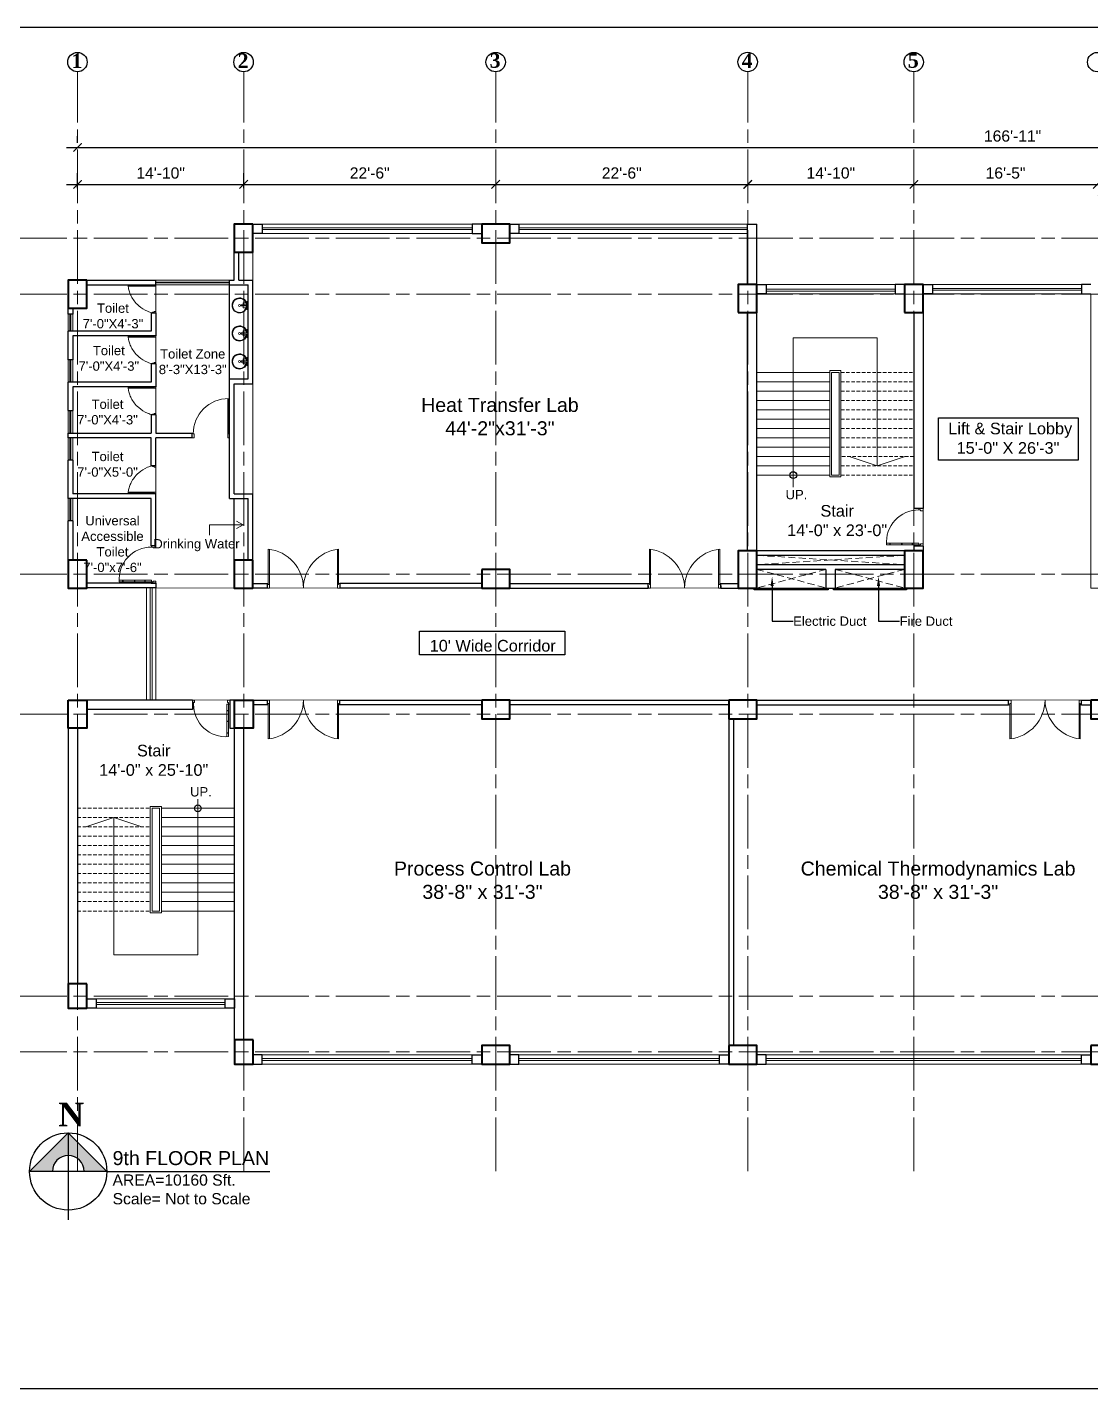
# Model space of a CAD drawing. Header units: inches. Extents: x -12 to 20935469, y -1604 to 24729220.
# Drawn here: x 20887924 to 20889064, y 24703583 to 24705041 of the extents above; entities that cross this region are included whole.
import ezdxf
from ezdxf import colors
from ezdxf.entities.mleader import LeaderData, LeaderLine
from ezdxf.math import Vec2, Vec3

# ---------------------------------------------------------------- set-up
doc = ezdxf.new("R2010")
doc.units = ezdxf.units.IN
doc.header["$LTSCALE"] = 0.03
doc.header["$MEASUREMENT"] = 0
doc.header["$PDMODE"] = 32
doc.header["$PDSIZE"] = 15
doc.linetypes.add('ACAD_ISO08W100', pattern=[36, 24, -3, 6, -3])
doc.linetypes.add('DASHED2', pattern=[0.375, 0.25, -0.125])
for name, color, linetype, lineweight in [('column', 1, 'Continuous', 40), ('Dim Line', 252, 'Continuous', 13), ('Door', 7, 'Continuous', 18), ('Dot', 253, 'Continuous', 0), ('Gas', 21, 'Continuous', 5), ('Glass Line', 252, 'Continuous', 9), ('Grid Line', 252, 'Continuous', 18), ('Hatch', 253, 'Continuous', 15), ('Low Wall', 7, 'Continuous', 30), ('Main Wall', 7, 'Continuous', 30), ('RAIL', 23, 'Continuous', 13), ('STAIR', 46, 'Continuous', 15), ('TOILET FIXTURE', 142, 'Continuous', 5), ('wind.', 150, 'Continuous', 20)]:
    doc.layers.add(name, color=color, linetype=linetype, lineweight=lineweight)
doc.layers.add('TEXT', color=7, linetype='Continuous')
doc.styles.add('2', font='swisscl.ttf')
doc.styles.add('RomanS', font='arial.ttf', dxfattribs={"height": 12})
doc.styles.get("Standard").update_dxf_attribs({"font": 'timesbd.ttf'})
doc.dimstyles.new('Aec_Arch_I', dxfattribs={"dimscale": 96, "dimtxt": 12, "dimasz": 0.09375, "dimexe": 0.125, "dimexo": 0.125, "dimgap": 0.0625, "dimtad": 1, "dimdec": 0, "dimzin": 3, "dimdsep": 46, "dimlunit": 4, "dimtxsty": 'RomanS', "dimblk1": 'ARCHTICK', "dimblk2": 'ARCHTICK', "dimsah": 1, "dimcen": 0.09375, "dimdle": 0.125, "dimadec": 0, "dimazin": 0, "dimtfac": 0.75, "dimtdec": 0, "dimtmove": 2, "dimatfit": 3, "dimldrblk": 'ARCHTICK', "dimfxl": 1, "dimfrac": 1, "dimtolj": 1, "dimtzin": 0, "dimarcsym": 0})

# ---------------------------------------------------------------- blocks, each defined once
blk = doc.blocks.new('_ArchTick')
at = {"color": 0, "linetype": 'ByBlock', "lineweight": 35, "const_width": 0.15}
blk.add_lwpolyline([(-0.5, -0.5), (0.5, 0.5)], dxfattribs=at)
blk = doc.blocks.new('*D14')
at = {"layer": 'Defpoints', "color": 0, "transparency": 16777216}
for p in [(20831126.3, 24724578.2), (20830948.3, 24724562.3), (20831126.3, 24724562.3)]:
    blk.add_point(p, dxfattribs=at)
at = {"layer": 'Dim Line', "color": 0, "lineweight": -2, "transparency": 16777216}
for p, q in [((20830948.3, 24724574.3), (20830948.3, 24724590.2)), ((20831126.3, 24724574.3), (20831126.3, 24724590.2)), ((20830936.3, 24724578.2), (20831138.3, 24724578.2))]:
    blk.add_line(p, q, dxfattribs=at)
at = {"layer": 'Dim Line', "color": 0, "lineweight": -2, "transparency": 16777216, "xscale": 9, "yscale": 9, "zscale": 9, "rotation": 180}
blk.add_blockref('_ArchTick', (20830948.3, 24724578.2), dxfattribs=at)
at = {"layer": 'Dim Line', "color": 0, "lineweight": -2, "transparency": 16777216, "xscale": 9, "yscale": 9, "zscale": 9}
blk.add_blockref('_ArchTick', (20831126.3, 24724578.2), dxfattribs=at)
at = {"layer": 'Dim Line', "color": 0, "transparency": 16777216, "insert": (20831037.3, 24724590.3), "char_height": 12, "attachment_point": 5, "style": 'RomanS'}
blk.add_mtext('\\A1;14\'-10"', dxfattribs=at)
blk = doc.blocks.new('*D7')
at = {"layer": 'Defpoints', "color": 0, "transparency": 16777216}
for p in [(20831396.3, 24724578.2), (20831396.3, 24724578.2), (20831126.3, 24724562.3)]:
    blk.add_point(p, dxfattribs=at)
at = {"layer": 'Dim Line', "color": 0, "lineweight": -2, "transparency": 16777216}
for p, q in [((20831126.3, 24724574.3), (20831126.3, 24724590.2)), ((20831114.3, 24724578.2), (20831408.3, 24724578.2))]:
    blk.add_line(p, q, dxfattribs=at)
at = {"layer": 'Dim Line', "color": 0, "lineweight": -2, "transparency": 16777216, "xscale": 9, "yscale": 9, "zscale": 9, "rotation": 180}
blk.add_blockref('_ArchTick', (20831126.3, 24724578.2), dxfattribs=at)
at = {"layer": 'Dim Line', "color": 0, "lineweight": -2, "transparency": 16777216, "xscale": 9, "yscale": 9, "zscale": 9}
blk.add_blockref('_ArchTick', (20831396.3, 24724578.2), dxfattribs=at)
at = {"layer": 'Dim Line', "color": 0, "transparency": 16777216, "insert": (20831261.3, 24724590.3), "char_height": 12, "attachment_point": 5, "style": 'RomanS'}
blk.add_mtext('\\A1;22\'-6"', dxfattribs=at)
blk = doc.blocks.new('*D8')
at = {"layer": 'Defpoints', "color": 0, "transparency": 16777216}
for p in [(20831396.3, 24724578.2), (20831666.3, 24724578.2), (20831666.3, 24724578.2)]:
    blk.add_point(p, dxfattribs=at)
at = {"layer": 'Dim Line', "color": 0, "lineweight": -2, "transparency": 16777216}
blk.add_line((20831384.3, 24724578.2), (20831678.3, 24724578.2), dxfattribs=at)
at = {"layer": 'Dim Line', "color": 0, "lineweight": -2, "transparency": 16777216, "xscale": 9, "yscale": 9, "zscale": 9, "rotation": 180}
blk.add_blockref('_ArchTick', (20831396.3, 24724578.2), dxfattribs=at)
at = {"layer": 'Dim Line', "color": 0, "lineweight": -2, "transparency": 16777216, "xscale": 9, "yscale": 9, "zscale": 9}
blk.add_blockref('_ArchTick', (20831666.3, 24724578.2), dxfattribs=at)
at = {"layer": 'Dim Line', "color": 0, "transparency": 16777216, "insert": (20831531.3, 24724590.3), "char_height": 12, "attachment_point": 5, "style": 'RomanS'}
blk.add_mtext('\\A1;22\'-6"', dxfattribs=at)
blk = doc.blocks.new('*D9')
at = {"layer": 'Defpoints', "color": 0, "transparency": 16777216}
for p in [(20831666.3, 24724578.2), (20831844.3, 24724578.2), (20831844.3, 24724578.2)]:
    blk.add_point(p, dxfattribs=at)
at = {"layer": 'Dim Line', "color": 0, "lineweight": -2, "transparency": 16777216}
blk.add_line((20831654.3, 24724578.2), (20831856.3, 24724578.2), dxfattribs=at)
at = {"layer": 'Dim Line', "color": 0, "lineweight": -2, "transparency": 16777216, "xscale": 9, "yscale": 9, "zscale": 9, "rotation": 180}
blk.add_blockref('_ArchTick', (20831666.3, 24724578.2), dxfattribs=at)
at = {"layer": 'Dim Line', "color": 0, "lineweight": -2, "transparency": 16777216, "xscale": 9, "yscale": 9, "zscale": 9}
blk.add_blockref('_ArchTick', (20831844.3, 24724578.2), dxfattribs=at)
at = {"layer": 'Dim Line', "color": 0, "transparency": 16777216, "insert": (20831755.3, 24724590.3), "char_height": 12, "attachment_point": 5, "style": 'RomanS'}
blk.add_mtext('\\A1;14\'-10"', dxfattribs=at)
blk = doc.blocks.new('*D21')
at = {"layer": 'Defpoints', "color": 0, "transparency": 16777216}
for p in [(20831844.3, 24724578.2), (20832040.8, 24724578.2), (20832040.8, 24724578.2)]:
    blk.add_point(p, dxfattribs=at)
at = {"layer": 'Dim Line', "color": 0, "lineweight": -2, "transparency": 16777216}
for p, q in [((20831832.3, 24724578.2), (20832052.8, 24724578.2)), ((20831844.3, 24724566.2), (20831844.3, 24724566.2)), ((20832040.8, 24724566.2), (20832040.8, 24724566.2))]:
    blk.add_line(p, q, dxfattribs=at)
at = {"layer": 'Dim Line', "color": 0, "lineweight": -2, "transparency": 16777216, "xscale": 9, "yscale": 9, "zscale": 9, "rotation": 180}
blk.add_blockref('_ArchTick', (20831844.3, 24724578.2), dxfattribs=at)
at = {"layer": 'Dim Line', "color": 0, "lineweight": -2, "transparency": 16777216, "xscale": 9, "yscale": 9, "zscale": 9}
blk.add_blockref('_ArchTick', (20832040.8, 24724578.2), dxfattribs=at)
at = {"layer": 'Dim Line', "color": 0, "transparency": 16777216, "insert": (20831942.5, 24724590.3), "char_height": 12, "attachment_point": 5, "style": 'RomanS'}
blk.add_mtext('\\A1;16\'-5"', dxfattribs=at)
blk = doc.blocks.new('*D22')
at = {"layer": 'Defpoints', "color": 0, "transparency": 16777216}
for p in [(20832040.8, 24724578.2), (20832166.8, 24724578.2), (20832166.8, 24724578.2)]:
    blk.add_point(p, dxfattribs=at)
at = {"layer": 'Dim Line', "color": 0, "lineweight": -2, "transparency": 16777216}
for p, q in [((20832028.8, 24724578.2), (20832178.8, 24724578.2)), ((20832040.8, 24724566.2), (20832040.8, 24724566.2)), ((20832166.8, 24724566.2), (20832166.8, 24724566.2))]:
    blk.add_line(p, q, dxfattribs=at)
at = {"layer": 'Dim Line', "color": 0, "lineweight": -2, "transparency": 16777216, "xscale": 9, "yscale": 9, "zscale": 9, "rotation": 180}
blk.add_blockref('_ArchTick', (20832040.8, 24724578.2), dxfattribs=at)
at = {"layer": 'Dim Line', "color": 0, "lineweight": -2, "transparency": 16777216, "xscale": 9, "yscale": 9, "zscale": 9}
blk.add_blockref('_ArchTick', (20832166.8, 24724578.2), dxfattribs=at)
at = {"layer": 'Dim Line', "color": 0, "transparency": 16777216, "insert": (20832103.8, 24724590.3), "char_height": 12, "attachment_point": 5, "style": 'RomanS'}
blk.add_mtext('\\A1;10\'-6"', dxfattribs=at)
blk = doc.blocks.new('*D13')
at = {"layer": 'Defpoints', "color": 0, "transparency": 16777216}
for p in [(20830948.3, 24724610.7), (20832951.8, 24724617.8), (20832951.8, 24724610.7)]:
    blk.add_point(p, dxfattribs=at)
at = {"layer": 'Dim Line', "color": 0, "lineweight": -2, "transparency": 16777216}
for p, q in [((20830948.3, 24724622.7), (20830948.3, 24724629.8)), ((20832951.8, 24724622.7), (20832951.8, 24724629.8)), ((20830936.3, 24724617.8), (20832963.8, 24724617.8))]:
    blk.add_line(p, q, dxfattribs=at)
at = {"layer": 'Dim Line', "color": 0, "lineweight": -2, "transparency": 16777216, "xscale": 9, "yscale": 9, "zscale": 9, "rotation": 180}
blk.add_blockref('_ArchTick', (20830948.3, 24724617.8), dxfattribs=at)
at = {"layer": 'Dim Line', "color": 0, "lineweight": -2, "transparency": 16777216, "xscale": 9, "yscale": 9, "zscale": 9}
blk.add_blockref('_ArchTick', (20832951.8, 24724617.8), dxfattribs=at)
at = {"layer": 'Dim Line', "color": 0, "transparency": 16777216, "insert": (20831950, 24724629.9), "char_height": 12, "attachment_point": 5, "style": 'RomanS'}
blk.add_mtext('\\A1;166\'-11"', dxfattribs=at)
blk = doc.blocks.new('Door_45')
at = {"layer": 'Door'}
for p, q in [((1.5, 5), (1.5, 44)), ((1.5, 40), (2.2, 40)), ((2.2, 40), (2.2, 39.5)), ((2.2, 39.5), (2.7, 39.5)), ((2.7, 39.5), (2.7, 40)), ((2.7, 40), (3.5, 40)), ((3.5, 44), (3.5, 5)), ((1.5, 25.8), (2.2, 25.8)), ((2.2, 25.8), (2.2, 25.3)), ((2.2, 25.3), (2.7, 25.3)), ((2.7, 25.8), (3.5, 25.8)), ((2.7, 25.3), (2.7, 25.8)), ((0, 0), (0, 5)), ((0, 5), (1.5, 5)), ((1.5, 12.6), (2.2, 12.6)), ((3.5, 5), (1.5, 5)), ((1.5, 5), (1.5, 3)), ((1.5, 3), (2.5, 3)), ((2.2, 12.6), (2.2, 13.1)), ((2.2, 13.1), (2.7, 13.1)), ((2.5, 3), (2.5, 0)), ((2.7, 13.1), (2.7, 12.6)), ((2.7, 12.6), (3.5, 12.6)), ((42.5, 3), (42.5, 0)), ((43.5, 3), (42.5, 3)), ((45, 5), (43.5, 5)), ((43.5, 5), (43.5, 3)), ((45, 0), (45, 5)), ((2.5, 0), (0, 0)), ((42.5, 0), (45, 0))]:
    blk.add_line(p, q, dxfattribs=at)
blk.add_arc((4.7, 5.3), 38.8, 359.6233, 94.6685, dxfattribs=at)
blk = doc.blocks.new('sssss-flat-876')
at = {"layer": 'Door', "linetype": 'Continuous', "ltscale": 3}
blk.add_line((3666.5, 84027.2), (3666.5, 84055.7), dxfattribs=at)
at = {"layer": 'Door', "linetype": 'Continuous', "ltscale": 3, "extrusion": (-7.21527e-09, -3.35624e-18, 1), "elevation": 0}
for points in [[(3666.5, 84057.2), (3666.5, 84055.7), (3668.4, 84055.7), (3668.4, 84056.5), (3670.2, 84056.5), (3670.2, 84057.2)], [(3668.4, 84055.7), (3696.2, 84055.7), (3696.2, 84056.5), (3668.4, 84056.5)]]:
    blk.add_lwpolyline(points, close=True, dxfattribs=at)
at = {"layer": 'Door', "linetype": 'Continuous', "ltscale": 3, "flags": 128}
blk.add_lwpolyline([(3670.2, 84027.2, 0.04096), (3675.5, 84028.9, 0.082496), (3684.9, 84034.8, 0.052187), (3689.7, 84040, 0.043988), (3692.9, 84045, 0.036571), (3694.8, 84049.6, 0.034751), (3695.9, 84054.2, 0.011435), (3696.2, 84055.7)], format="xyb", dxfattribs=at)
at = {"layer": 'Door', "linetype": 'Continuous', "ltscale": 3}
blk.add_lwpolyline([(3666.5, 84027.2), (3666.5, 84028.7), (3668.4, 84028.7), (3668.4, 84027.9), (3670.2, 84027.9), (3670.2, 84027.2)], close=True, dxfattribs=at)
blk = doc.blocks.new('7-flat-72')
at = {"layer": 'Glass Line', "color": 8, "ltscale": 20}
for p, q in [((-64478.7, 376960.5), (-64480.3, 376960.5)), ((-64480.3, 376959.5), (-64480.3, 376960.5)), ((-64480.3, 376959.5), (-64480.3, 376960.5)), ((-64478.7, 376959.5), (-64480.3, 376959.5)), ((-64480.3, 376959.1), (-64480.3, 376959.4)), ((-64478.7, 376959.4), (-64480.3, 376959.4)), ((-64478.7, 376959.1), (-64480.3, 376959.1)), ((-64480.2, 376959.4), (-64480.2, 376959.5)), ((-64480.1, 376959.5), (-64480.1, 376960.5)), ((-64479.9, 376959.5), (-64479.9, 376960.5)), ((-64479.5, 376959.5), (-64479.5, 376960.5)), ((-64479.1, 376959.5), (-64479.1, 376960.5)), ((-64478.9, 376959.5), (-64478.9, 376960.5)), ((-64478.9, 376959.4), (-64478.9, 376959.5)), ((-64478.8, 376959.5), (-64478.8, 376960.5)), ((-64478.7, 376959.5), (-64478.7, 376960.5)), ((-64478.7, 376959.1), (-64478.7, 376959.4)), ((-64475.1, 376959.4), (-64476.9, 376959.4)), ((-64476.9, 376959.1), (-64476.9, 376959.4)), ((-64475.1, 376959.1), (-64476.9, 376959.1)), ((-64476.6, 376959.4), (-64476.6, 376966.6)), ((-64475.5, 376966.6), (-64476.6, 376966.6)), ((-64475.5, 376959.4), (-64475.5, 376966.6)), ((-64475.1, 376959.1), (-64475.1, 376959.4)), ((-64473.3, 376960.5), (-64471.7, 376960.5)), ((-64473.3, 376959.5), (-64473.3, 376960.5)), ((-64473.3, 376959.5), (-64473.3, 376960.5)), ((-64473.3, 376959.5), (-64471.7, 376959.5)), ((-64473.3, 376959.1), (-64473.3, 376959.4)), ((-64473.3, 376959.4), (-64471.7, 376959.4)), ((-64473.3, 376959.1), (-64471.7, 376959.1)), ((-64473.1, 376959.5), (-64473.1, 376960.5)), ((-64473.1, 376959.4), (-64473.1, 376959.5)), ((-64472.9, 376959.5), (-64472.9, 376960.5)), ((-64472.5, 376959.5), (-64472.5, 376960.5)), ((-64472.1, 376959.5), (-64472.1, 376960.5)), ((-64471.9, 376959.5), (-64471.9, 376960.5)), ((-64471.9, 376959.4), (-64471.9, 376959.5)), ((-64471.8, 376959.5), (-64471.8, 376960.5)), ((-64471.7, 376959.5), (-64471.7, 376960.5)), ((-64471.7, 376959.1), (-64471.7, 376959.4))]:
    blk.add_line(p, q, dxfattribs=at)
blk.add_circle((-64476, 376968.4, 0), 1.08, dxfattribs=at)
for radius, start, end in [(8.1, 273.8334, 266.1883), (7.55, 274.115, 265.9068)]:
    blk.add_arc((-64476, 376968.4, 0), radius, start, end, dxfattribs=at)
blk = doc.blocks.new('SFSFSFS-flat-72')
at = {"layer": 'TOILET FIXTURE', "ltscale": 0.2}
blk.add_lwpolyline([(-3918.5, -3608.1), (-3918.5, -3602.7), (-3923.9, -3602.7), (-3923.9, -3608.1)], close=True, dxfattribs=at)
at = {"layer": 'TOILET FIXTURE', "ltscale": 20}
blk.add_blockref('7-flat-72', (60554.8, -380567.2), dxfattribs=at)
blk = doc.blocks.new('$D40')
at = {"layer": 'Door'}
for p, q in [((1, 4), (1, 42)), ((2, 0), (2, 42)), ((1, 5), (0, 5)), ((2, 0), (0, 0)), ((2, 4), (1, 4)), ((39, 4), (38, 4)), ((38, 4), (38, 0)), ((40, 0), (38, 0)), ((40, 5), (39, 5)), ((39, 5), (39, 4))]:
    blk.add_line(p, q, dxfattribs=at)
blk.add_arc((1, 4), 38, 0, 90, dxfattribs=at)
blk = doc.blocks.new('fff')
at = {"layer": 'Grid Line', "color": 252, "linetype": 'ACAD_ISO08W100', "lineweight": 9, "ltscale": 80, "true_color": 0x939598}
for p, q in [((20830948.3, 24723521.1), (20830948.3, 24724698.8)), ((20831126.3, 24723521.1), (20831126.3, 24724698.8)), ((20831396.3, 24723521.1), (20831396.3, 24724698.8)), ((20831666.3, 24723521.1), (20831666.3, 24724698.8)), ((20831844.3, 24723521.1), (20831844.3, 24724698.8)), ((20833096.9, 24724520.6), (20830726.1, 24724520.6)), ((20833096.9, 24724460.6), (20830726.1, 24724460.6)), ((20833096.9, 24724160.7), (20830726.1, 24724160.7)), ((20833096.9, 24724010.7), (20830726.1, 24724010.7)), ((20833096.9, 24723708.7), (20830726.1, 24723708.7)), ((20833096.9, 24723648.8), (20830726.1, 24723648.8))]:
    blk.add_line(p, q, dxfattribs=at)
at = {"layer": 'Dim Line'}
for base, p1, p2, picture, middle in [((20832951.7523, 24724617.8128), (20830948.3088, 24724610.7482), (20832951.7523, 24724610.7482), '*D13', (20831950.0306, 24724629.9397)), ((20831126.3, 24724578.2), (20830948.3, 24724562.3), (20831126.3, 24724562.3), '*D14', (20831037.3, 24724590.3)), ((20831396.3, 24724578.2), (20831126.3, 24724562.3), (20831396.3, 24724578.2), '*D7', (20831261.3, 24724590.3)), ((20831666.3, 24724578.2), (20831396.3, 24724578.2), (20831666.3, 24724578.2), '*D8', (20831531.3, 24724590.3)), ((20831844.3, 24724578.2), (20831666.3, 24724578.2), (20831844.3, 24724578.2), '*D9', (20831755.3, 24724590.3)), ((20832040.7792, 24724578.1666), (20831844.25, 24724578.1666), (20832040.7792, 24724578.1666), '*D21', (20831942.5146, 24724590.2934)), ((20832166.8, 24724578.2), (20832040.8, 24724578.2), (20832166.8, 24724578.2), '*D22', (20832103.8, 24724590.3))]:
    dim = blk.add_linear_dim(base=base, p1=p1, p2=p2, dimstyle='Aec_Arch_I', dxfattribs=at)
    dim.commit()
    dim.dimension.update_dxf_attribs({"geometry": picture, "text_midpoint": middle})

msp = doc.modelspace()

# ---------------------------------------------------------------- hatches: boundary and pattern name
at = {"layer": 'Low Wall'}
h = msp.add_hatch(color=256, dxfattribs=at)
h.paths.add_polyline_path([(20887951.1, 24703815.4), (20887926.7, 24703815.4), (20887968.1, 24703856.8), (20887968.1, 24703832.5, 0.414214)])
h.paths.add_polyline_path([(20887968.1, 24703832.5), (20887968.1, 24703856.8), (20888009.5, 24703815.4), (20887985.2, 24703815.4, 0.414214)])

# ---------------------------------------------------------------- linework, layer by layer
for p, q in [((20888141, 24704664.3), (20888141, 24704765.2)), ((20888146, 24704470.4), (20888146, 24704536.4)), ((20888057, 24704445.6), (20888062, 24704445.6)), ((20888589.4, 24704442.9), (20888589.4, 24704440.4)), ((20888667.4, 24704442.9), (20888667.4, 24704440.4)), ((20888176, 24703930.4), (20888176, 24703930.4)), ((20888451, 24703930.4), (20888451, 24703930.4)), ((20888716, 24703930.4), (20888716, 24703930.4)), ((20887968.1, 24703856.8), (20887968.1, 24703763.5)), ((20888009.5, 24703815.4), (20888184.1, 24703815.4))]:
    msp.add_line(p, q)
for points in [[(20888900.4, 24704622.6), (20889050, 24704622.6), (20889050, 24704577.4), (20888900.4, 24704577.4)], [(20888702.9, 24704440.4), (20888782.2, 24704440.4), (20888782.2, 24704438.4), (20888702.9, 24704438.4)], [(20888787.9, 24704440.4), (20888866.2, 24704440.4), (20888866.2, 24704438.4), (20888787.9, 24704438.4)], [(20888344.6, 24704394.1), (20888500.1, 24704394.1), (20888500.1, 24704368.8), (20888344.6, 24704368.8)]]:
    msp.add_lwpolyline(points, close=True)
msp.add_lwpolyline([(20888009.5, 24703815.5), (20887926.7, 24703815.4)])
for centre, radius in [((20888744.9, 24704561.4), 3.61), ((20888106.9, 24704204.4), 3.61), ((20887968.1, 24703815.4), 41.4)]:
    msp.add_circle(centre, radius)
at = {"layer": 'column', "lineweight": 40, "ltscale": 20}
for points in [[(20888166, 24704830.2), (20888146, 24704830.2), (20888146, 24704800.2), (20888166, 24704800.2)], [(20888411.1, 24704830.2), (20888411.1, 24704810.2), (20888441.1, 24704810.2), (20888441.1, 24704830.2)], [(20887988, 24704770.2), (20887968, 24704770.2), (20887968, 24704740.2), (20887988, 24704740.2)], [(20888685.9, 24704735.4), (20888705.9, 24704735.4), (20888705.9, 24704765.4), (20888685.9, 24704765.4)], [(20888863.9, 24704735.4), (20888883.9, 24704735.4), (20888883.9, 24704765.4), (20888863.9, 24704765.4)], [(20887988, 24704470.4), (20887968, 24704470.4), (20887968, 24704440.4), (20887988, 24704440.4)], [(20888166, 24704470.4), (20888146, 24704470.4), (20888146, 24704440.4), (20888166, 24704440.4)], [(20888685.9, 24704440.4), (20888705.9, 24704440.4), (20888705.9, 24704480.4), (20888685.9, 24704480.4)], [(20888863.9, 24704440.4), (20888883.9, 24704440.4), (20888883.9, 24704480.4), (20888863.9, 24704480.4)], [(20888411.1, 24704460.4), (20888411.1, 24704440.4), (20888441.1, 24704440.4), (20888441.1, 24704460.4)], [(20887968.1, 24704320.4), (20887988.1, 24704320.4), (20887988.1, 24704290.4), (20887968.1, 24704290.4)], [(20888146.1, 24704320.4), (20888166.1, 24704320.4), (20888166.1, 24704290.4), (20888146.1, 24704290.4)], [(20888411.1, 24704320.4), (20888411.1, 24704300.4), (20888441.1, 24704300.4), (20888441.1, 24704320.4)], [(20888676, 24704320.4), (20888676, 24704300.4), (20888706, 24704300.4), (20888706, 24704320.4)], [(20889063.6, 24704320.4), (20889063.6, 24704300.4), (20889093.6, 24704300.4), (20889093.6, 24704320.4)], [(20887988.1, 24704016.3), (20887968.1, 24704016.3), (20887968.1, 24703990.3), (20887988.1, 24703990.3)], [(20888166.1, 24703956.4), (20888146.1, 24703956.4), (20888146.1, 24703930.4), (20888166.1, 24703930.4)], [(20888441.1, 24703930.4), (20888441.1, 24703950.4), (20888411.1, 24703950.4), (20888411.1, 24703930.4)], [(20888676, 24703950.4), (20888676, 24703930.4), (20888706, 24703930.4), (20888706, 24703950.4)], [(20889063.6, 24703950.3), (20889063.6, 24703930.3), (20889093.6, 24703930.3), (20889093.6, 24703950.3)]]:
    msp.add_lwpolyline(points, close=True, dxfattribs=at)
at = {"layer": 'Defpoints'}
msp.add_lwpolyline([(20887723.5, 24705041.1), (20890162.3, 24705041.1), (20890162.3, 24703582.6), (20887723.5, 24703582.6)], close=True, dxfattribs=at)
at = {"layer": 'Door'}
for p, q in [((20888182.4, 24704444.1), (20888182.4, 24704482)), ((20888183.7, 24704440.4), (20888183.7, 24704482)), ((20888256.5, 24704440.4), (20888256.5, 24704482)), ((20888257.8, 24704444.1), (20888257.8, 24704482)), ((20888590.7, 24704444.1), (20888590.7, 24704482)), ((20888592, 24704440.4), (20888592, 24704482)), ((20888664.8, 24704440.4), (20888664.8, 24704482)), ((20888666.1, 24704444.1), (20888666.1, 24704482)), ((20888182.4, 24704445.4), (20888181.1, 24704445.4)), ((20888183.7, 24704440.4), (20888181.1, 24704440.4)), ((20888183.7, 24704444.1), (20888182.4, 24704444.1)), ((20888256.5, 24704444.1), (20888257.8, 24704444.1)), ((20888256.5, 24704440.4), (20888259.1, 24704440.4)), ((20888257.8, 24704445.4), (20888259.1, 24704445.4)), ((20888590.7, 24704445.4), (20888589.4, 24704445.4)), ((20888592, 24704440.4), (20888589.4, 24704440.4)), ((20888592, 24704444.1), (20888590.7, 24704444.1)), ((20888664.8, 24704444.1), (20888666.1, 24704444.1)), ((20888664.8, 24704440.4), (20888667.4, 24704440.4)), ((20888666.1, 24704445.4), (20888667.4, 24704445.4)), ((20888183.7, 24704320.4), (20888181.1, 24704320.4)), ((20888182.4, 24704315.4), (20888181.1, 24704315.4)), ((20888182.4, 24704316.7), (20888182.4, 24704278.8)), ((20888183.7, 24704316.7), (20888182.4, 24704316.7)), ((20888183.7, 24704320.4), (20888183.7, 24704278.8)), ((20888256.5, 24704320.4), (20888256.5, 24704278.8)), ((20888256.5, 24704320.4), (20888259.1, 24704320.4)), ((20888256.5, 24704316.7), (20888257.8, 24704316.7)), ((20888257.8, 24704316.7), (20888257.8, 24704278.8)), ((20888257.8, 24704315.4), (20888259.1, 24704315.4)), ((20888978.2, 24704320.4), (20888975.6, 24704320.4)), ((20888976.9, 24704315.4), (20888975.6, 24704315.4)), ((20888976.9, 24704316.7), (20888976.9, 24704278.8)), ((20888978.2, 24704316.7), (20888976.9, 24704316.7)), ((20888978.2, 24704320.4), (20888978.2, 24704278.8)), ((20889051, 24704320.4), (20889051, 24704278.8)), ((20889051, 24704320.4), (20889053.6, 24704320.4)), ((20889051, 24704316.7), (20889052.3, 24704316.7)), ((20889052.3, 24704316.7), (20889052.3, 24704278.8)), ((20889052.3, 24704315.4), (20889053.6, 24704315.4))]:
    msp.add_line(p, q, dxfattribs=at)
for centre, start, end in [((20888177.8, 24704440), 0.5906, 83.7783), ((20888262.4, 24704440), 96.2217, 179.4094), ((20888586.1, 24704440), 0.5906, 83.7783), ((20888670.6, 24704440), 96.2217, 179.4094), ((20888177.8, 24704320.8), 276.2217, 359.4094), ((20888262.4, 24704320.8), 180.5906, 263.7783), ((20888972.3, 24704320.8), 276.2217, 359.4094), ((20889056.9, 24704320.8), 180.5906, 263.7783)]:
    msp.add_arc(centre, 42.3, start, end, dxfattribs=at)
at = {"layer": 'Dot', "linetype": 'DASHED2', "lineweight": 0, "ltscale": 1000}
for p, q in [((20888705.9, 24704475.4), (20888863.9, 24704465.4)), ((20888863.9, 24704475.4), (20888705.9, 24704465.4)), ((20888779.9, 24704460.4), (20888705.9, 24704440.4)), ((20888705.9, 24704460.4), (20888779.9, 24704440.4)), ((20888789.9, 24704460.4), (20888863.9, 24704440.4)), ((20888863.9, 24704460.4), (20888789.9, 24704440.4))]:
    msp.add_line(p, q, dxfattribs=at)
at = {"layer": 'Gas', "color": 0, "lineweight": 5}
for points in [[(20888795.9, 24704559.4), (20888783.9, 24704559.4), (20888783.9, 24704673.4), (20888795.9, 24704673.4)], [(20888793.9, 24704561.4), (20888785.9, 24704561.4), (20888785.9, 24704671.4), (20888793.9, 24704671.4)], [(20888067.9, 24704206.4), (20888055.9, 24704206.4), (20888055.9, 24704092.4), (20888067.9, 24704092.4)], [(20888065.9, 24704204.4), (20888057.9, 24704204.4), (20888057.9, 24704094.4), (20888065.9, 24704094.4)]]:
    msp.add_lwpolyline(points, close=True, dxfattribs=at)
at = {"layer": 'Hatch', "lineweight": 5}
for p, q in [((20888166, 24704770.2), (20888166, 24704800.2)), ((20888166, 24704541.4), (20888166, 24704659.3))]:
    msp.add_line(p, q, dxfattribs=at)
at = {"layer": 'Hatch', "lineweight": 0}
msp.add_lwpolyline([(20889897.6, 24704320.4), (20889897.5, 24704440.5), (20889813.5, 24704440.4), (20889063.6, 24704440.4), (20889063.6, 24704755.4), (20888883.9, 24704755.2), (20888883.9, 24704440.4), (20888062, 24704440.5), (20888062, 24704320.5)], close=True, dxfattribs=at)
at = {"layer": 'Low Wall', "color": 0}
msp.add_lwpolyline([(20887926.7, 24703815.4), (20887968.1, 24703856.8), (20888009.5, 24703815.4)], dxfattribs=at)
at = {"layer": 'Low Wall'}
msp.add_arc((20887968.1, 24703815.4), 17, 0, 180, dxfattribs=at)
at = {"layer": 'Main Wall', "lineweight": 30}
for p, q in [((20888695.9, 24704830.3), (20888705.9, 24704830.3)), ((20888695.9, 24704765.4), (20888695.9, 24704830.3)), ((20888705.9, 24704765.4), (20888705.9, 24704830.3)), ((20888146, 24704770.2), (20888146, 24704800.2)), ((20888151, 24704770.2), (20888151, 24704800.2)), ((20888695.9, 24704784.3), (20888696, 24704784.3)), ((20888695.9, 24704778.3), (20888696, 24704778.3)), ((20887988, 24704770.2), (20888062, 24704770.2)), ((20887988, 24704765.2), (20888062, 24704765.2)), ((20888062, 24704765.2), (20888062, 24704770.2)), ((20888141, 24704770.2), (20888146, 24704770.2)), ((20888141, 24704765.2), (20888141, 24704770.2)), ((20888141, 24704765.2), (20888161, 24704765.2)), ((20888151, 24704770.2), (20888166, 24704770.2)), ((20888161, 24704664.3), (20888161, 24704765.2)), ((20888166, 24704659.3), (20888166, 24704770.2)), ((20888705.9, 24704480.4), (20888705.9, 24704755.4)), ((20887968, 24704733.6), (20887968, 24704740.2)), ((20888057, 24704735.2), (20888062, 24704735.2)), ((20888057, 24704735.2), (20888057, 24704715.6)), ((20888695.9, 24704480.4), (20888695.9, 24704735.4)), ((20888873.9, 24704735.4), (20888873.9, 24704525.4)), ((20888883.9, 24704735.4), (20888883.9, 24704525.4)), ((20888057, 24704715.6), (20887968, 24704715.6)), ((20887968, 24704685), (20887968, 24704715.6)), ((20888062, 24704710.6), (20887973, 24704710.6)), ((20888057, 24704680.6), (20888057, 24704661)), ((20888062, 24704680.6), (20888057, 24704680.6)), ((20888057, 24704661), (20887968, 24704661)), ((20887968, 24704630.4), (20887968, 24704661)), ((20888141, 24704606.4), (20888141, 24704664.3)), ((20888141, 24704664.3), (20888161, 24704664.3)), ((20888146, 24704541.4), (20888146, 24704659.3)), ((20888146, 24704659.3), (20888166, 24704659.3)), ((20888062, 24704656), (20887973, 24704656)), ((20887973, 24704656), (20887973, 24704630.4)), ((20887968, 24704630.4), (20887973, 24704630.4)), ((20888062, 24704626), (20888057, 24704626)), ((20887968, 24704606.4), (20888057, 24704606.4)), ((20887968, 24704601.4), (20887968, 24704606.4)), ((20888057, 24704601.4), (20887968, 24704601.4)), ((20888057, 24704571.4), (20888057, 24704601.4)), ((20888062, 24704571.4), (20888062, 24704601.4)), ((20888101, 24704601.4), (20888062, 24704601.4)), ((20888101, 24704601.4), (20888101, 24704606.4)), ((20888141, 24704536.4), (20888141, 24704606.4)), ((20887973, 24704577.4), (20887968, 24704577.4)), ((20887968, 24704536.4), (20887968, 24704577.4)), ((20887973, 24704577.4), (20887973, 24704541.4)), ((20888062, 24704571.4), (20888057, 24704571.4)), ((20888062, 24704541.4), (20887973, 24704541.4)), ((20888062, 24704485.6), (20888062, 24704541.4)), ((20888146, 24704541.4), (20888166, 24704541.4)), ((20888166, 24704470.4), (20888166, 24704541.4)), ((20888057, 24704536.4), (20887968, 24704536.4)), ((20888057, 24704485.6), (20888057, 24704536.4)), ((20888141, 24704536.4), (20888161, 24704536.4)), ((20888161, 24704470.4), (20888161, 24704536.4)), ((20887968, 24704470.4), (20887968, 24704512.4)), ((20887973, 24704512.4), (20887968, 24704512.4)), ((20887973, 24704512.4), (20887973, 24704470.4)), ((20888883.9, 24704525.4), (20888873.9, 24704525.4)), ((20888062, 24704485.6), (20888057, 24704485.6)), ((20888873.9, 24704485.4), (20888873.9, 24704480.4)), ((20888883.9, 24704485.4), (20888873.9, 24704485.4)), ((20888883.9, 24704485.4), (20888883.9, 24704480.4)), ((20888863.9, 24704480.4), (20888705.9, 24704480.4)), ((20888863.9, 24704475.4), (20888705.9, 24704475.4)), ((20888863.9, 24704465.4), (20888705.9, 24704465.4)), ((20888779.9, 24704460.4), (20888705.9, 24704460.4)), ((20888779.9, 24704460.4), (20888779.9, 24704440.4)), ((20888863.9, 24704460.4), (20888789.9, 24704460.4)), ((20888789.9, 24704460.4), (20888789.9, 24704440.4)), ((20888062, 24704445.6), (20887988, 24704445.6)), ((20888062, 24704440.5), (20887988, 24704440.5)), ((20888062, 24704445.6), (20888062, 24704440.5)), ((20888166.1, 24704445.4), (20888181.1, 24704445.4)), ((20888181.1, 24704440.4), (20888166.1, 24704440.4)), ((20888181.1, 24704445.4), (20888181.1, 24704440.4)), ((20888411.1, 24704445.4), (20888259.1, 24704445.4)), ((20888259.1, 24704445.4), (20888259.1, 24704440.4)), ((20888411.1, 24704440.4), (20888259.1, 24704440.4)), ((20888441.1, 24704445.4), (20888589.4, 24704445.4)), ((20888441.1, 24704440.4), (20888589.4, 24704440.4)), ((20888589.4, 24704440.4), (20888589.4, 24704445.4)), ((20888667.4, 24704440.4), (20888667.4, 24704445.4)), ((20888667.4, 24704445.4), (20888685.9, 24704445.4)), ((20888667.4, 24704440.4), (20888685.9, 24704440.4)), ((20888779.9, 24704440.4), (20888789.9, 24704440.4)), ((20888101.1, 24704320.4), (20887988.1, 24704320.4)), ((20888101.1, 24704310.4), (20887988.1, 24704310.4)), ((20888101.1, 24704320.4), (20888101.1, 24704310.4)), ((20888146.1, 24704320.4), (20888141.1, 24704320.4)), ((20888141.1, 24704320.4), (20888141.1, 24704290.4)), ((20888156.1, 24704320.4), (20888146.1, 24704320.4)), ((20888166.1, 24704320.4), (20888181.1, 24704320.4)), ((20888181.1, 24704315.4), (20888166.1, 24704315.4)), ((20888181.1, 24704320.4), (20888181.1, 24704315.4)), ((20888259.1, 24704320.4), (20888411.1, 24704320.4)), ((20888259.1, 24704315.4), (20888259.1, 24704320.4)), ((20888411.1, 24704315.4), (20888259.1, 24704315.4)), ((20888441.1, 24704320.4), (20888676, 24704320.4)), ((20888676, 24704315.4), (20888441.1, 24704315.4)), ((20888706, 24704320.4), (20888975.6, 24704320.4)), ((20888706.1, 24704315.4), (20888975.6, 24704315.4)), ((20888975.6, 24704315.4), (20888975.6, 24704320.4)), ((20889053.6, 24704320.4), (20889063.6, 24704320.4)), ((20889053.6, 24704315.4), (20889053.6, 24704320.4)), ((20889053.6, 24704315.4), (20889063.6, 24704315.4)), ((20888676, 24704300.4), (20888676, 24703950.4)), ((20888681, 24704300.4), (20888681, 24703950.4)), ((20887968.1, 24704290.4), (20887968.1, 24704016.3)), ((20887978.1, 24704290.4), (20887978.1, 24704016.3)), ((20888141.1, 24704290.4), (20888146.1, 24704290.4)), ((20888146.1, 24703956.4), (20888146.1, 24704290.4)), ((20888156.1, 24703956.4), (20888156.1, 24704290.4))]:
    msp.add_line(p, q, dxfattribs=at)
for points in [[(20888166, 24704830.2), (20888176, 24704830.2), (20888176, 24704820.2), (20888166, 24704820.2)], [(20888411, 24704830.3), (20888401, 24704830.3), (20888401, 24704820.2), (20888411, 24704820.2)], [(20888441, 24704830.3), (20888451, 24704830.3), (20888451, 24704820.2), (20888441, 24704820.2)], [(20888706, 24704765.4), (20888716, 24704765.4), (20888716, 24704755.4), (20888706, 24704755.4)], [(20888863.9, 24704765.4), (20888853.9, 24704765.4), (20888853.9, 24704755.4), (20888863.9, 24704755.4)], [(20888883.9, 24704765.4), (20888893.9, 24704765.4), (20888893.9, 24704755.4), (20888883.9, 24704755.4)], [(20889063.5, 24704765.4), (20889053.5, 24704765.4), (20889053.5, 24704755.4), (20889063.5, 24704755.4)], [(20887973, 24704733.6), (20887968, 24704733.6)], [(20887973, 24704740.2), (20887973, 24704733.6)], [(20888062, 24704735.2), (20888062, 24704710.6)], [(20887973, 24704710.6), (20887973, 24704685)], [(20887973, 24704685), (20887968, 24704685)], [(20888062, 24704680.6), (20888062, 24704656)], [(20888057, 24704626), (20888057, 24704606.4)], [(20888062, 24704626), (20888062, 24704606.4)], [(20888062, 24704606.4), (20888101, 24704606.4)], [(20888166, 24703930.4), (20888176, 24703930.4), (20888176, 24703940.4), (20888166, 24703940.4)], [(20888411, 24703930.4), (20888401, 24703930.4), (20888401, 24703940.4), (20888411, 24703940.4)], [(20888441, 24703930.4), (20888451, 24703930.4), (20888451, 24703940.4), (20888441, 24703940.4)], [(20888676, 24703930.4), (20888666, 24703930.4), (20888666, 24703940.4), (20888676, 24703940.4)], [(20888706, 24703930.4), (20888716, 24703930.4), (20888716, 24703940.4), (20888706, 24703940.4)], [(20889063.6, 24703930.3), (20889053.6, 24703930.3), (20889053.6, 24703940.4), (20889063.6, 24703940.4)]]:
    msp.add_lwpolyline(points, dxfattribs=at)
at = {"layer": 'Main Wall'}
for points in [[(20887988.1, 24704000.3), (20887998.1, 24704000.3), (20887998.1, 24703990.4), (20887988.1, 24703990.4)], [(20888136.1, 24704000.3), (20888146.1, 24704000.3), (20888146.1, 24703990.4), (20888136.1, 24703990.4)]]:
    msp.add_lwpolyline(points, close=True, dxfattribs=at)
at = {"layer": 'RAIL', "lineweight": 9}
for p, q in [((20888744.9, 24704548.3), (20888744.9, 24704708.4)), ((20888744.9, 24704708.4), (20888834.9, 24704708.4)), ((20888834.9, 24704708.4), (20888834.9, 24704571.4)), ((20888804.9, 24704581.4), (20888834.9, 24704571.4)), ((20888834.9, 24704571.4), (20888864.9, 24704581.4)), ((20888106.9, 24704214.1), (20888106.9, 24704047.4)), ((20888016.9, 24704194.4), (20887986.9, 24704184.4)), ((20888016.9, 24704047.4), (20888016.9, 24704194.4)), ((20888046.9, 24704184.4), (20888016.9, 24704194.4)), ((20888145.9, 24704184.4), (20888067.9, 24704184.4)), ((20888106.9, 24704047.4), (20888016.9, 24704047.4))]:
    msp.add_line(p, q, dxfattribs=at)
at = {"layer": 'STAIR', "color": 32, "lineweight": 5}
for p, q in [((20888705.9, 24704671.4), (20888783.9, 24704671.4)), ((20888705.9, 24704661.4), (20888783.9, 24704661.4)), ((20888705.9, 24704651.4), (20888783.9, 24704651.4)), ((20888705.9, 24704641.4), (20888783.9, 24704641.4)), ((20888705.9, 24704631.4), (20888783.9, 24704631.4)), ((20888705.9, 24704621.4), (20888783.9, 24704621.4)), ((20888705.9, 24704611.4), (20888783.9, 24704611.4)), ((20888705.9, 24704601.4), (20888783.9, 24704601.4)), ((20888705.9, 24704591.4), (20888783.9, 24704591.4)), ((20888705.9, 24704581.4), (20888783.9, 24704581.4)), ((20888705.9, 24704571.4), (20888783.9, 24704571.4)), ((20888705.9, 24704561.4), (20888783.9, 24704561.4)), ((20888067.9, 24704204.4), (20888145.9, 24704204.4)), ((20888067.9, 24704194.4), (20888145.9, 24704194.4)), ((20888085.9, 24704184.4), (20888145.9, 24704184.4)), ((20888067.9, 24704174.4), (20888145.9, 24704174.4)), ((20888067.9, 24704164.4), (20888145.9, 24704164.4)), ((20888067.9, 24704154.4), (20888145.9, 24704154.4)), ((20888067.9, 24704144.4), (20888145.9, 24704144.4)), ((20888067.9, 24704134.4), (20888145.9, 24704134.4)), ((20888067.9, 24704124.4), (20888145.9, 24704124.4)), ((20888067.9, 24704114.4), (20888145.9, 24704114.4)), ((20888067.9, 24704104.4), (20888145.9, 24704104.4)), ((20888067.9, 24704094.4), (20888145.9, 24704094.4))]:
    msp.add_line(p, q, dxfattribs=at)
at = {"layer": 'STAIR', "color": 32, "linetype": 'DASHED2', "lineweight": 5, "ltscale": 500}
for p, q in [((20888795.9, 24704671.4), (20888873.9, 24704671.4)), ((20888795.9, 24704661.4), (20888873.9, 24704661.4)), ((20888795.9, 24704651.4), (20888873.9, 24704651.4)), ((20888795.9, 24704641.4), (20888873.9, 24704641.4)), ((20888795.9, 24704631.4), (20888873.9, 24704631.4)), ((20888795.9, 24704621.4), (20888873.9, 24704621.4)), ((20888795.9, 24704611.4), (20888873.9, 24704611.4)), ((20888795.9, 24704601.4), (20888873.9, 24704601.4)), ((20888795.9, 24704591.4), (20888873.9, 24704591.4)), ((20888873.9, 24704581.4), (20888795.9, 24704581.4)), ((20888795.9, 24704571.4), (20888873.9, 24704571.4)), ((20888813.9, 24704581.4), (20888873.9, 24704581.4)), ((20888795.9, 24704561.4), (20888873.9, 24704561.4)), ((20887978, 24704204.4), (20888055.9, 24704204.4)), ((20887978, 24704194.4), (20888055.9, 24704194.4)), ((20887978, 24704184.4), (20888055.9, 24704184.4)), ((20887978, 24704174.4), (20888055.9, 24704174.4)), ((20887978, 24704164.4), (20888055.9, 24704164.4)), ((20887978, 24704154.4), (20888055.9, 24704154.4)), ((20887978, 24704144.4), (20888055.9, 24704144.4)), ((20887978, 24704134.4), (20888055.9, 24704134.4)), ((20887978, 24704124.4), (20888055.9, 24704124.4)), ((20887978, 24704114.4), (20888055.9, 24704114.4)), ((20887978, 24704104.4), (20888055.9, 24704104.4)), ((20887978, 24704094.4), (20888055.9, 24704094.4))]:
    msp.add_line(p, q, dxfattribs=at)
at = {"layer": 'STAIR', "color": 253, "lineweight": 5}
for p, q in [((20888155.6, 24704508.1), (20888148.3, 24704512.1)), ((20888155.6, 24704508.1), (20888119.3, 24704508.1)), ((20888119.3, 24704508.1), (20888119.3, 24704496.9)), ((20888155.6, 24704508.1), (20888148.3, 24704504.1))]:
    msp.add_line(p, q, dxfattribs=at)
at = {"layer": 'TEXT'}
for centre in [(20887978, 24705003.8), (20888156, 24705003.8), (20888426, 24705003.8), (20888696, 24705003.9), (20888873.9, 24705003.8), (20889070.5, 24705003.8)]:
    msp.add_circle(centre, 10.4, dxfattribs=at)
at = {"layer": 'wind.'}
for p, q in [((20888401, 24704830.3), (20888176, 24704830.3)), ((20888176, 24704826.3), (20888401, 24704826.3)), ((20888176, 24704824.3), (20888401, 24704824.3)), ((20888176, 24704820.2), (20888401, 24704820.3)), ((20888451, 24704830.3), (20888696, 24704830.2)), ((20888451, 24704826.3), (20888696, 24704826.3)), ((20888451, 24704824.3), (20888696, 24704824.3)), ((20888451, 24704820.3), (20888696, 24704820.2)), ((20888062, 24704770.2), (20888141, 24704770.2)), ((20888062, 24704768.2), (20888141, 24704768.2)), ((20888062, 24704767.2), (20888141, 24704767.2)), ((20888062, 24704765.2), (20888141, 24704765.2)), ((20888716, 24704765.4), (20888853.9, 24704765.4)), ((20888716, 24704760.4), (20888853.9, 24704760.4)), ((20888716, 24704758.4), (20888853.9, 24704758.4)), ((20888716, 24704755.4), (20888853.9, 24704755.4)), ((20887968, 24704733.6), (20887968, 24704715.6)), ((20887970, 24704733.6), (20887970, 24704715.6)), ((20887971, 24704733.6), (20887971, 24704715.6)), ((20887973, 24704733.6), (20887973, 24704715.6)), ((20887968, 24704685), (20887968, 24704661)), ((20887970, 24704685), (20887970, 24704661)), ((20887971, 24704685), (20887971, 24704661)), ((20887973, 24704685), (20887973, 24704661)), ((20887968, 24704606.4), (20887968, 24704630.4)), ((20887970, 24704606.4), (20887970, 24704630.4)), ((20887971, 24704606.4), (20887971, 24704630.4)), ((20887973, 24704606.4), (20887973, 24704630.4)), ((20887968, 24704577.4), (20887968, 24704601.4)), ((20887970, 24704577.4), (20887970, 24704601.4)), ((20887971, 24704577.4), (20887971, 24704601.4)), ((20887973, 24704577.4), (20887973, 24704601.4)), ((20888052, 24704320.4), (20888052, 24704440.5)), ((20888056, 24704320.4), (20888056, 24704440.5)), ((20888058, 24704320.4), (20888058, 24704440.5)), ((20888062, 24704320.4), (20888062, 24704440.5))]:
    msp.add_line(p, q, dxfattribs=at)
at = {"layer": 'wind.', "lineweight": 5}
for p, q in [((20888893.9, 24704765.4), (20889053.5, 24704765.4)), ((20888893.9, 24704761.4), (20889053.5, 24704761.4)), ((20888893.9, 24704759.4), (20889053.5, 24704759.4)), ((20888893.9, 24704755.4), (20889063.5, 24704755.4)), ((20887968, 24704512.4), (20887968, 24704536.4)), ((20887970, 24704512.4), (20887970, 24704536.4)), ((20887971, 24704512.4), (20887971, 24704536.4)), ((20887973, 24704512.4), (20887973, 24704536.4)), ((20887993.1, 24704000.3), (20888141.1, 24704000.3)), ((20887993.1, 24703990.4), (20888141.1, 24703990.4)), ((20887998.1, 24703996.3), (20888136.1, 24703996.3)), ((20887998.1, 24703994.3), (20888136.1, 24703994.3)), ((20888401, 24703940.4), (20888176, 24703940.4)), ((20888401, 24703936.4), (20888176, 24703936.4)), ((20888401, 24703934.4), (20888176, 24703934.4)), ((20888401, 24703930.4), (20888176, 24703930.4)), ((20888411, 24703934.4), (20888411, 24703934.4)), ((20888666, 24703940.4), (20888451, 24703940.4)), ((20888666, 24703936.4), (20888451, 24703936.4)), ((20888666, 24703934.4), (20888451, 24703934.4)), ((20888666, 24703930.4), (20888451, 24703930.4)), ((20889053.6, 24703940.4), (20888716, 24703940.4)), ((20889053.6, 24703936.4), (20888716, 24703936.4)), ((20889053.6, 24703934.4), (20888716, 24703934.4)), ((20889053.6, 24703930.3), (20888716, 24703930.4))]:
    msp.add_line(p, q, dxfattribs=at)

# ---------------------------------------------------------------- block references
msp.add_blockref('fff', (57029.8, -19705.4))
at = {"layer": 'Door', "ltscale": 20, "xscale": -1}
for p in [(20891728.5, 24620708), (20891728.5, 24620653.4), (20891728.5, 24620598.8)]:
    msp.add_blockref('sssss-flat-876', p, dxfattribs=at)
at = {"layer": 'Door', "xscale": -1}
msp.add_blockref('$D40', (20888141, 24704601.4), dxfattribs=at)
at = {"layer": 'Door', "ltscale": 20, "rotation": 180}
msp.add_blockref('sssss-flat-876', (20891728.5, 24788598.6), dxfattribs=at)
at = {"layer": 'Door', "color": 250, "ltscale": 20, "xscale": 0.8888888888759539, "yscale": 0.8888888888759539, "zscale": 0.8888888888759539}
for p, rotation in [((20888883.9, 24704485.4), 90.00000000000001), ((20888061.9, 24704445.6), 90.00000000000001), ((20888141.1, 24704320.3), 180)]:
    msp.add_blockref('Door_45', p, dxfattribs=dict(at, rotation=rotation))
at = {"layer": 'TOILET FIXTURE', "ltscale": 20, "rotation": 90.00000000000001}
for p in [(20884552.9, 24708664.3), (20884552.9, 24708634.3), (20884552.9, 24708604.3)]:
    msp.add_blockref('SFSFSFS-flat-72', p, dxfattribs=at)

# ---------------------------------------------------------------- texts
msp.add_text('N', height=25.2).set_placement((20887957.5, 24703863.8))
at = {"layer": 'TEXT', "char_height": 15.44, "width": 227.458, "attachment_point": 8, "rotation": 0}
for s, insert in [('\\A1;1', (20887977.5, 24704997.5)), ('\\A1;2', (20888155.4, 24704997.5)), ('\\A1;3', (20888425.4, 24704997.5)), ('\\A1;4', (20888695.4, 24704997.6)), ('\\A1;5', (20888873.4, 24704997.5))]:
    msp.add_mtext(s, dxfattribs=dict(at, insert=insert))
at = {"layer": 'TEXT', "color": 30, "lineweight": 5, "ltscale": 20, "attachment_point": 2, "style": '2'}
for s, width, gutter_width, insert, char_height in [('{\\fArial|b0|i0|c0|p34;\\C0;Toilet \\P7\'-0"X4\'-3"}', 104.76, 0.5, (20888016, 24704745.2), 10), ('{\\fArial|b0|i0|c0|p34;\\C0;Toilet \\P7\'-0"X4\'-3"}', 104.76, 0.5, (20888011.6, 24704699.8), 10), ('{\\fArial|b0|i0|c0|p34;\\C0;Toilet Zone\\P8\'-3"X13\'-3"}', 104.76, 0.5, (20888101.5, 24704696.2), 10), ('\\pxsm1;{\\fArial|b0|i0|c0|p34;\\C0;Heat Transfer Lab\\P44\'-2"x31\'-3"}', 301.235, 0.5, (20888430.6, 24704644), 14.992), ('\\pxsm1,qc;{\\fArial|b0|i0|c0|p34;\\C0; Lift & Stair Lobby\\P15\'-0" X 26\'-3" }', 146.388, 0.75, (20888974.9, 24704617.5), 12.476), ('{\\fArial|b0|i0|c0|p34;\\C0;UP.}', 104.76, 0.5, (20888748.3, 24704545.5), 10), ('\\pxsm1;{\\fArial|b0|i0|c0|p34;\\C0;Stair\\P14\'-0" x 23\'-0"  }', 114.807, 0.282, (20888791.9, 24704529.3), 12.476), ('{\\fArial|b0|i0|c0|p34;\\C0;Universal Accessible Toilet\\P7\'-0"x7\'-6"}', 89.095, 0.35, (20888015.5, 24704517.5), 10), ('\\pxsm1;{\\fArial|b0|i0|c0|p34;\\C0;Drinking Water }', 88.563, 0.282, (20888105.5, 24704492.8), 10), ("\\pxsm1,qc;{\\fArial|b0|i0|c0|p34;\\C0;10' Wide Corridor}", 227.89, 0.75, (20888422.9, 24704384.8), 12.476), ('\\pxsm1;{\\fArial|b0|i0|c0|p34;\\C0;Stair\\P14\'-0" x 25\'-10"  }', 143.783, 0.282, (20888059.7, 24704272.5), 12.476), ('{\\fArial|b0|i0|c0|p34;\\C0;UP.}', 104.76, 0.5, (20888110.3, 24704227.1), 10), ('\\pxsm1;{\\fArial|b0|i0|c0|p34;\\C0;Process Control Lab\\P38\'-8" x 31\'-3" }', 391.099, 0.75, (20888411.9, 24704147.4), 14.992), ('\\pxsm1;{\\fArial|b0|i0|c0|p34;\\C0;Chemical Thermodynamics Lab\\P38\'-8" x 31\'-3" }', 391.099, 0.75, (20888900, 24704147.4), 14.992), ('\\A1;\\pxql;{\\fArial|b0|i0|c0|p34;\\C0;9th FLOOR PLAN \\P\\H0.8x;AREA=10160 Sft.\\PScale= Not to Scale}', 640.124, 0.5, (20888335.7, 24703837.2), 15)]:
    msp.add_mtext_dynamic_manual_height_columns(s, width=width, gutter_width=gutter_width, heights=[0], dxfattribs=dict(at, insert=insert, char_height=char_height))
at = {"layer": 'wind.', "char_height": 10, "attachment_point": 2, "style": '2'}
for s, insert in [('{\\fArial|b0|i0|c0|p34;\\C0;Toilet \\P7\'-0"X4\'-3"}', (20888010.2, 24704642.3)), ('{\\fArial|b0|i0|c0|p34;\\C0;Toilet \\P7\'-0"X5\'-0"}', (20888010.2, 24704586.3))]:
    msp.add_mtext_dynamic_manual_height_columns(s, width=104.76, gutter_width=0.5, heights=[0], dxfattribs=dict(at, insert=insert))

# ---------------------------------------------------------------- leaders
at = {"layer": 'TEXT', "lineweight": 5, "ltscale": 20}
ml = msp.add_multileader_mtext('Standard', dxfattribs=at)
ml.set_content('{\\fArial|b0|i0|c0|p34;Electric Duct}', color=256)
ml.set_leader_properties()
ml.build(insert=Vec2(0, 0))
ml.multileader.update_dxf_attribs({"text_right_attachment_type": 6, "dogleg_length": 0.36, "arrow_head_size": 10})
ctx = ml.context
ctx.base_point, ctx.char_height, ctx.arrow_head_size, ctx.landing_gap_size, ctx.plane_origin = Vec3(20888744.7, 24704404.8), 10, 10, 0.09, Vec3(20888722.2, 24704452.7)
ctx.right_attachment = 6
notes = []
notes.append((ctx, [(0, (1, 1, 0), (20888722.2, 24704404.8), (1, 0), 22.5, [(0, [(20888722.2, 24704452.7)], 0, [])])]))
ctx.mtext.insert, ctx.mtext.width, ctx.mtext.defined_height, ctx.mtext.flow_direction = Vec3(20888744.8, 24704409.9), 232.704, 29.8, 5
ml = msp.add_multileader_mtext('Standard', dxfattribs=at)
ml.set_content('{\\fArial|b0|i0|c0|p34;\\C256;Fire Duct}', color=256)
ml.set_leader_properties()
ml.build(insert=Vec2(0, 0))
ml.multileader.update_dxf_attribs({"text_right_attachment_type": 6, "dogleg_length": 0.36, "arrow_head_size": 10})
ctx = ml.context
ctx.base_point, ctx.char_height, ctx.arrow_head_size, ctx.landing_gap_size, ctx.plane_origin = Vec3(20888858.7, 24704404.8), 10, 10, 0.09, Vec3(20888836.2, 24704452.7)
ctx.right_attachment = 6
notes.append((ctx, [(0, (1, 1, 0), (20888836.2, 24704404.8), (1, 0), 22.5, [(0, [(20888836.2, 24704452.7)], 0, [])])]))
ctx.mtext.insert, ctx.mtext.width, ctx.mtext.defined_height, ctx.mtext.flow_direction = Vec3(20888858.8, 24704409.9), 232.704, 29.8, 5
for ctx, leaders in notes:
    for number, flags, end, landing, length, lines in leaders:
        leader = LeaderData()
        leader.index, (leader.has_last_leader_line, leader.has_dogleg_vector, leader.attachment_direction) = number, flags
        leader.last_leader_point, leader.dogleg_vector, leader.dogleg_length = Vec3(end), Vec3(landing), length
        for number, points, colour, breaks in lines:
            line = LeaderLine()
            line.index, line.vertices, line.color, line.breaks = number, Vec3.list(points), colors.encode_raw_color(colour), breaks
            leader.lines.append(line)
        ctx.leaders.append(leader)

doc.saveas('drawing.dxf')
